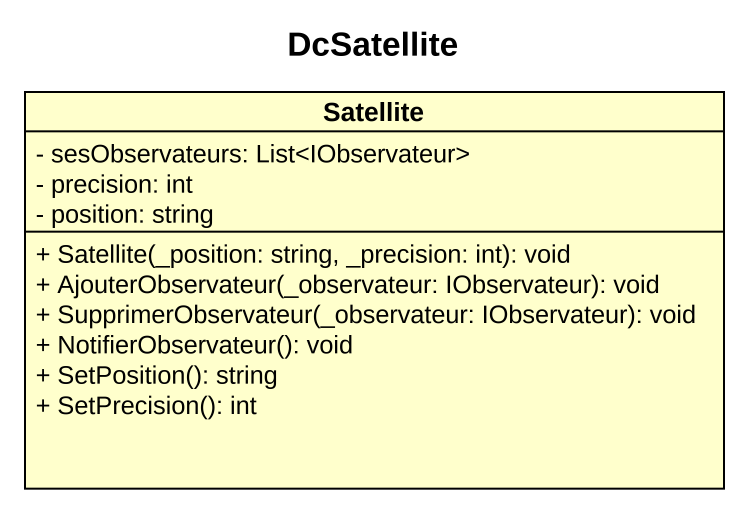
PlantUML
@startuml
title DcSatellite
hide circle
hide empty members
skinparam classAttributeIconSize 0
class Satellite {
  - sesObservateurs: List<IObservateur>
  - precision: int
  - position: string
  + Satellite(_position: string, _precision: int): void
  + AjouterObservateur(_observateur: IObservateur): void
  + SupprimerObservateur(_observateur: IObservateur): void
  + NotifierObservateur(): void
  + SetPosition(): string
  + SetPrecision(): int
}
@enduml
